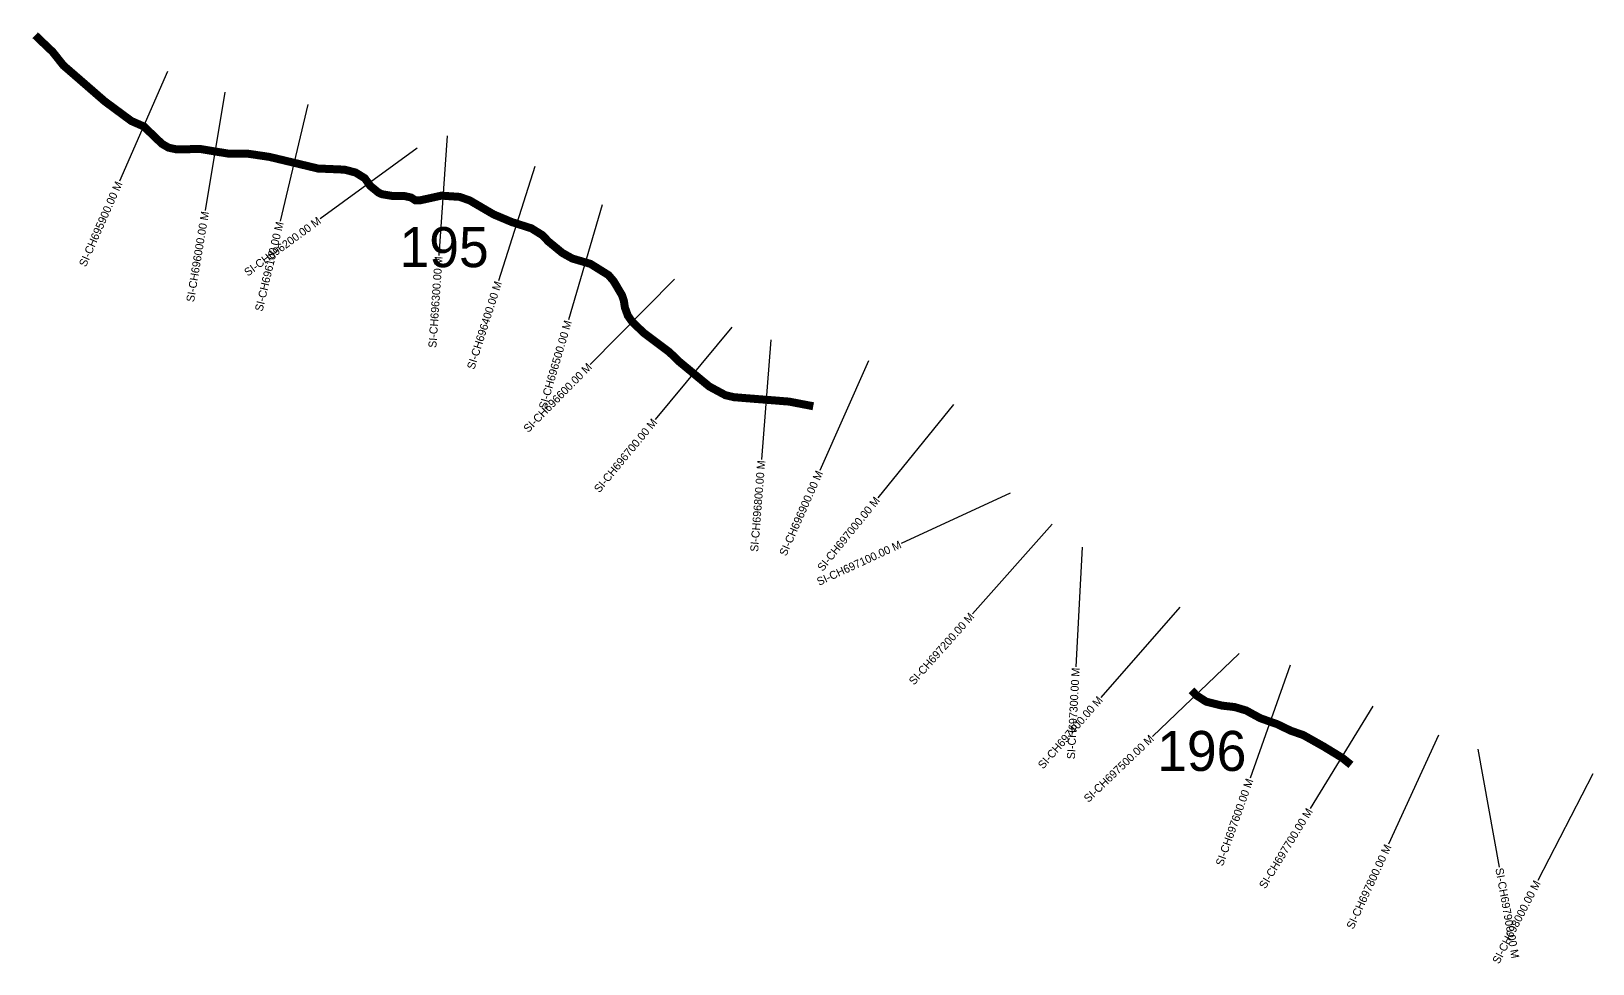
# Model space of a CAD drawing. Header units: metres. Extents: x 344628 to 348947, y 1760457 to 1763895.
# Drawn here: x 344628 to 346580, y 1760457 to 1761622 of the extents above; entities that cross this region are included whole.
import ezdxf
from ezdxf.enums import TextEntityAlignment as Align

# ---------------------------------------------------------------- set-up
doc = ezdxf.new("R2010")
doc.units = ezdxf.units.M
for name, color, linetype in [('CS', 134, 'Continuous'), ('CSMark', 6, 'Continuous'), ('UNPROTECTED', 10, 'Continuous')]:
    doc.layers.add(name, color=color, linetype=linetype)

msp = doc.modelspace()

# ---------------------------------------------------------------- linework, layer by layer
at = {"layer": 'CS'}
for p, q in [((344798.7, 1761572.2), (344738.4, 1761434.9)), ((344870.4, 1761546.2), (344845.7, 1761398.2)), ((344974.1, 1761531), (344939.3, 1761385.1)), ((345148.1, 1761491.7), (345137.6, 1761342)), ((345110.5, 1761476.3), (344989.3, 1761387.8)), ((345257.8, 1761453.4), (345212.3, 1761310.5)), ((345341.8, 1761405.6), (345299.6, 1761261.7)), ((345432.3, 1761312.7), (345327, 1761205.9)), ((345503.7, 1761252.7), (345408.1, 1761137.1)), ((345552.8, 1761236.6), (345540.9, 1761087.1)), ((345674.7, 1761210.6), (345614, 1761073.4)), ((345781, 1761155.8), (345686.4, 1761039.4)), ((345851.9, 1761045), (345715.7, 1760982.2)), ((345904.4, 1761006.3), (345804.7, 1760894.2)), ((345941.9, 1760977.9), (345933.8, 1760828.1)), ((346064, 1760902.8), (345965.2, 1760790)), ((346138.1, 1760844.9), (346029.6, 1760741.3)), ((346201.9, 1760830.3), (346151.6, 1760688.9)), ((346305, 1760779), (346226.7, 1760651)), ((346387.3, 1760742.6), (346324.5, 1760606.4)), ((346436.3, 1760725.4), (346462.9, 1760577.8)), ((346580, 1760694.5), (346511.3, 1760561.1))]:
    msp.add_line(p, q, dxfattribs=at)
at = {"layer": 'UNPROTECTED', "const_width": 10, "flags": 128}
for points in [[(344633.2, 1761617.4), (344642.7, 1761608.3), (344655.1, 1761596.5), (344668.4, 1761579.7), (344690.8, 1761560.3), (344720, 1761534.9), (344753.4, 1761510.2), (344769.2, 1761503.3), (344775.7, 1761497), (344784.6, 1761488.4), (344791.7, 1761481.7), (344799.8, 1761476.9), (344810.1, 1761474.7), (344824.7, 1761475), (344840, 1761475.2), (344850.1, 1761473.5), (344859.7, 1761471.9), (344873.8, 1761469.6), (344898.8, 1761469.4), (344925.8, 1761465.4), (344963.5, 1761456.4), (344986.8, 1761450.8), (345000, 1761450.3), (345020, 1761449.4), (345033.7, 1761445.8), (345045.1, 1761438.7), (345052.1, 1761429), (345062.6, 1761420.5), (345066.7, 1761418.7), (345078.8, 1761416.7), (345095.5, 1761416.3), (345103, 1761414.6), (345108.7, 1761410.9), (345113.4, 1761410.9), (345127.6, 1761414), (345141, 1761417), (345150.2, 1761416.3), (345163.7, 1761415.4), (345176.4, 1761410.9), (345190.6, 1761402.6), (345206.2, 1761393.5), (345229, 1761383.9), (345253.4, 1761376.1), (345267.2, 1761367.5), (345274.7, 1761359.6), (345292, 1761345.4), (345304.5, 1761338.4), (345327.2, 1761331.7), (345349.7, 1761317.7), (345356.3, 1761310), (345361.5, 1761301.2), (345366.6, 1761292.7), (345368.9, 1761285.8), (345370.3, 1761277), (345374, 1761266.9), (345378.9, 1761260), (345393.1, 1761246), (345413, 1761231.1), (345426, 1761221.3), (345437.6, 1761210), (345461.9, 1761189.9), (345475.7, 1761178.5), (345495.9, 1761167.6), (345506.6, 1761165.1), (345525.1, 1761163.6), (345548.1, 1761161.8), (345575.4, 1761159.6), (345605.7, 1761153.8)], [(346078.4, 1760798.8), (346084.3, 1760792.7), (346096.7, 1760784.7), (346116, 1760779.8), (346132.4, 1760777.9), (346146.9, 1760773.6), (346155, 1760769.1), (346164.4, 1760764), (346185.6, 1760756.5), (346202.8, 1760748.2), (346218, 1760743), (346228.5, 1760737.1), (346243.8, 1760728.5), (346266.9, 1760714.4), (346277.8, 1760705.7)]]:
    msp.add_lwpolyline(points, dxfattribs=at)

# ---------------------------------------------------------------- texts
at = {"char_height": 50, "attachment_point": 1}
for s, insert in [('\\pxt1;195', (345088.5, 1761377.6)), ('\\pxt1;196', (346035.5, 1760748.1))]:
    msp.add_mtext_dynamic_manual_height_columns(s, width=70.183, gutter_width=1, heights=[0], dxfattribs=dict(at, insert=insert))
at = {"layer": 'CSMark'}
for s, rotation, p in [('SI-CH695900.00 M', 66.2895, (344738, 1761434)), ('SI-CH696000.00 M', 80.541, (344845.6, 1761397.2)), ('SI-CH696200.00 M', 36.1444, (344988.5, 1761387.2)), ('SI-CH696100.00 M', 76.5709, (344939, 1761384.1)), ('SI-CH696300.00 M', 85.9871, (345137.5, 1761341)), ('SI-CH696400.00 M', 72.3277, (345212, 1761309.6)), ('SI-CH696500.00 M', 73.6715, (345299.3, 1761260.7)), ('SI-CH696600.00 M', 45.3944, (345326.3, 1761205.2)), ('SI-CH696700.00 M', 50.397, (345407.5, 1761136.3)), ('SI-CH696800.00 M', 85.4649, (345540.8, 1761086.1)), ('SI-CH696900.00 M', 66.1275, (345613.6, 1761072.5)), ('SI-CH697000.00 M', 50.8904, (345685.8, 1761038.7)), ('SI-CH697100.00 M', 24.7563, (345714.8, 1760981.8)), ('SI-CH697200.00 M', 48.3252, (345804, 1760893.5)), ('SI-CH697300.00 M', 86.9224, (345933.8, 1760827.1)), ('SI-CH697400.00 M', 48.8117, (345964.6, 1760789.2)), ('SI-CH697500.00 M', 43.6829, (346028.9, 1760740.6)), ('SI-CH697600.00 M', 70.4243, (346151.3, 1760688)), ('SI-CH697700.00 M', 58.5274, (346226.2, 1760650.2)), ('SI-CH697800.00 M', 65.2273, (346324.1, 1760605.5)), ('SI-CH698000.00 M', 62.7353, (346510.8, 1760560.2))]:
    msp.add_text(s, height=10, rotation=rotation, dxfattribs=at).set_placement(p, align=Align.MIDDLE_RIGHT)
msp.add_text('SI-CH697900.00 M', height=10, rotation=280.2173, dxfattribs=at).set_placement((346463.1, 1760576.8), align=Align.MIDDLE_LEFT)

doc.saveas('drawing.dxf')
